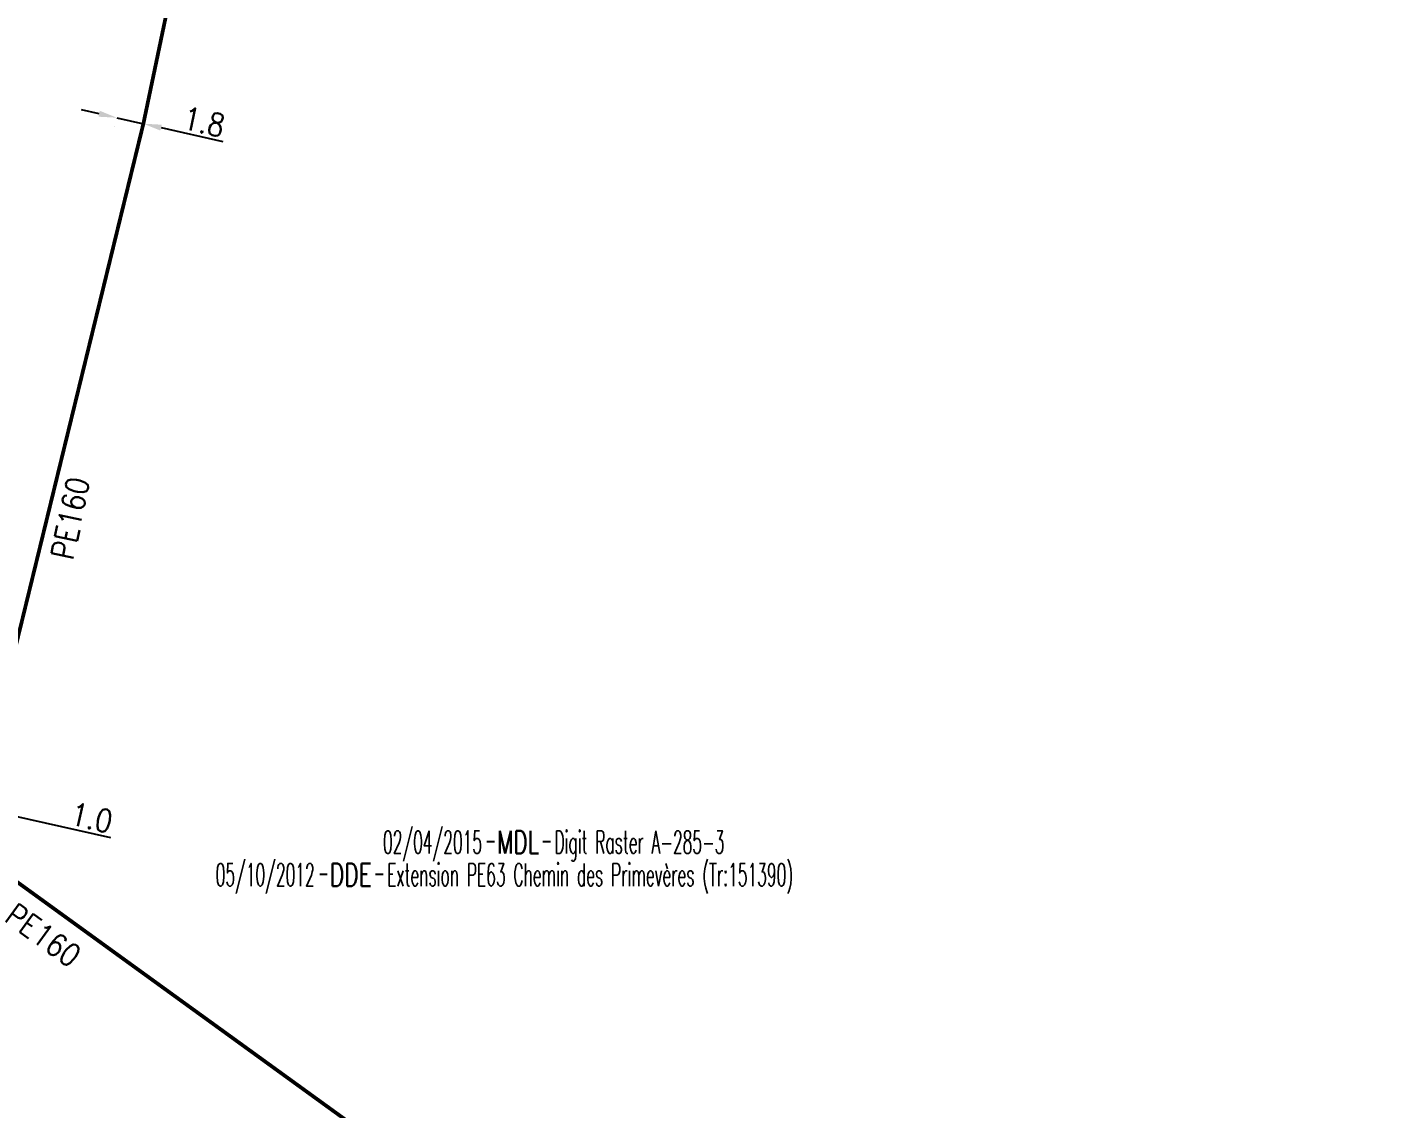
# Model space of a CAD drawing. Header units: millimetres. Extents: x 108000 to 109000, y 147000 to 148000.
# Drawn here: x 108510.8 to 108600.1, y 147496.8 to 147568.4 of the extents above; entities that cross this region are included whole.
import ezdxf
from ezdxf.enums import TextEntityAlignment as Align

# ---------------------------------------------------------------- set-up
doc = ezdxf.new("R2010")
doc.units = ezdxf.units.MM
doc.header["$PDMODE"] = 34
doc.layers.get('0').update_dxf_attribs({"linetype": 'CONTINUOUS'})
doc.layers.get('Defpoints').update_dxf_attribs({"linetype": 'CONTINUOUS'})
doc.layers.add('G_120', color=4, linetype='CONTINUOUS')
doc.styles.get("Standard").update_dxf_attribs({"font": 'romans.shx', "width": 0.85})
doc.linetypes.add('G_TYPB_PE', pattern='A,5,-0.3,["o",Standard,S=1.5,R=0,X=0,Y=-0.5],-1.65', length=6.95)
doc.dimstyles.get("Standard").update_dxf_attribs({"dimtxt": 1.5, "dimasz": 1.2, "dimexe": 0.625, "dimexo": 0.625, "dimgap": 0.25, "dimtad": 1, "dimdec": 1, "dimzin": 0, "dimdsep": 46, "dimtxsty": 'Standard', "dimcen": -0.5, "dimadec": 0, "dimazin": 0, "dimtfac": 1, "dimtdec": 1, "dimtmove": 0, "dimatfit": 3, "dimfxl": 0, "dimtolj": 1, "dimtzin": 0, "dimarcsym": 0})

# ---------------------------------------------------------------- blocks, each defined once
blk = doc.blocks.new('GIS_MODF')
at = {"color": 0, "linetype": 'Continuous', "flags": 128}
for points in [[(-2.176, -0.014), (-1.676, -0.014)], [(1.519, -0.014), (2.019, -0.014)]]:
    blk.add_lwpolyline(points, dxfattribs=at)
at = {"color": 0, "linetype": 'Continuous', "width": 0.5}
blk.add_attdef('DATE', text='', height=1.5, dxfattribs=at).set_placement((-2.502, -0.798), align=Align.RIGHT)
at = {"color": 0, "linetype": 'Continuous', "width": 1.771291}
blk.add_attdef('USER', text='', height=1.5, dxfattribs=at).set_placement((-1.507, -0.798), (1.276, -0.798), align=Align.FIT)
at = {"color": 0, "linetype": 'Continuous', "width": 0.5}
blk.add_attdef('DESC', (2.289, -0.798), '', height=1.5, dxfattribs=at)
blk = doc.blocks.new('*D291')
at = {"layer": 'Defpoints', "color": 0, "linetype": 'Continuous', "transparency": 16777216}
for p in [(108506.577, 147516.952), (108506.577, 147516.952), (108507.503, 147516.743)]:
    blk.add_point(p, dxfattribs=at)
at = {"layer": 'G_120', "color": 0, "linetype": 'Continuous', "lineweight": -2, "transparency": 16777216}
for p, q in [((108505.406, 147517.215), (108504.235, 147517.478)), ((108506.577, 147516.952), (108507.503, 147516.743)), ((108508.674, 147516.48), (108516.361, 147514.752))]:
    blk.add_line(p, q, dxfattribs=at)
at = {"layer": 'G_120', "color": 0, "linetype": 'Continuous', "transparency": 16777216}
for points in [[(108505.45, 147517.41), (108505.362, 147517.02), (108506.577, 147516.952)], [(108508.718, 147516.675), (108508.63, 147516.285), (108507.503, 147516.743)]]:
    blk.add_solid(points, dxfattribs=at)
at = {"layer": 'G_120', "color": 0, "linetype": 'Continuous', "transparency": 16777216, "insert": (108515.122, 147516.056), "char_height": 1.5, "attachment_point": 5, "rotation": 347.33123}
blk.add_mtext('\\A1;1.0', dxfattribs=at)
blk = doc.blocks.new('*D341')
at = {"layer": 'Defpoints', "color": 0, "linetype": 'Continuous', "transparency": 16777216}
for p in [(108516.79, 147562.388), (108516.79, 147562.388), (108518.546, 147561.993)]:
    blk.add_point(p, dxfattribs=at)
at = {"layer": 'G_120', "color": 0, "linetype": 'Continuous', "lineweight": -2, "transparency": 16777216}
for p, q in [((108515.619, 147562.65), (108514.448, 147562.913)), ((108516.653, 147561.778), (108516.653, 147561.778)), ((108516.79, 147562.388), (108518.546, 147561.993)), ((108519.717, 147561.731), (108523.805, 147560.813)), ((108518.409, 147561.384), (108518.409, 147561.384))]:
    blk.add_line(p, q, dxfattribs=at)
at = {"layer": 'G_120', "color": 0, "linetype": 'Continuous', "transparency": 16777216}
for points in [[(108515.663, 147562.846), (108515.575, 147562.455), (108516.79, 147562.388)], [(108519.761, 147561.926), (108519.673, 147561.536), (108518.546, 147561.993)]]:
    blk.add_solid(points, dxfattribs=at)
at = {"layer": 'G_120', "color": 0, "linetype": 'Continuous', "transparency": 16777216, "insert": (108522.565, 147562.116), "char_height": 1.5, "attachment_point": 5, "rotation": 347.34979}
blk.add_mtext('\\A1;1.8', dxfattribs=at)

msp = doc.modelspace()

# ---------------------------------------------------------------- linework, layer by layer
at = {"layer": 'G_120', "linetype": 'G_TYPB_PE', "const_width": 0.25}
msp.add_lwpolyline([(108527.527, 147604.871), (108518.546, 147561.993), (108518.546, 147561.993), (108518.546, 147561.993), (108518.546, 147561.993), (108507.679, 147517.498), (108507.503, 147516.743), (108506.886, 147514.196), (108599.953, 147446.811)], dxfattribs=at)

# ---------------------------------------------------------------- block references
at = {"layer": 'G_120'}
ref = msp.add_blockref('GIS_MODF', (108543.466, 147514.488), dxfattribs=at)
ref.add_attrib('DATE', '02/04/2015', dxfattribs={"layer": '0', "color": 0, "linetype": 'Continuous', "height": 1.5, "width": 0.5}).set_placement((108540.964, 147513.69), align=Align.RIGHT)
ref.add_attrib('USER', 'MDL', dxfattribs={"layer": '0', "color": 0, "linetype": 'Continuous', "height": 1.5, "width": 0.638826}).set_placement((108541.959, 147513.69), (108544.743, 147513.69), align=Align.FIT)
ref.add_attrib('DESC', 'Digit Raster A-285-3', (108545.755, 147513.69), dxfattribs={"layer": '0', "color": 0, "linetype": 'Continuous', "height": 1.5, "width": 0.5})
at = {"layer": 'G_120', "linetype": 'Continuous'}
ref = msp.add_blockref('GIS_MODF', (108532.391, 147512.335), dxfattribs=at)
ref.add_attrib('DATE', '05/10/2012', dxfattribs={"layer": '0', "color": 0, "linetype": 'Continuous', "height": 1.5, "width": 0.5}).set_placement((108529.889, 147511.537), align=Align.RIGHT)
ref.add_attrib('USER', 'DDE', dxfattribs={"layer": '0', "color": 0, "linetype": 'Continuous', "height": 1.5, "width": 0.660482}).set_placement((108530.884, 147511.537), (108533.667, 147511.537), align=Align.FIT)
ref.add_attrib('DESC', 'Extension PE63 Chemin des Primevères (Tr:151390)', (108534.68, 147511.537), dxfattribs={"layer": '0', "color": 0, "linetype": 'Continuous', "height": 1.5, "width": 0.5})

# ---------------------------------------------------------------- texts
at = {"layer": 'G_120', "linetype": 'Continuous', "width": 0.85}
for rotation, p in [(78.18574, (108513.884, 147533.052)), (324.09381, (108509.26, 147509.273))]:
    msp.add_text('PE160', height=1.5, rotation=rotation, dxfattribs=at).set_placement(p)

# ---------------------------------------------------------------- dimensions: what is measured, and where the dimension line sits
at = {"layer": 'G_120', "linetype": 'Continuous'}
for base, p1, p2, angle, picture, middle in [((108516.79, 147562.388), (108518.546, 147561.993), (108516.79, 147562.388), 347.34979, '*D341', (108522.346, 147561.141)), ((108506.5766, 147516.9517), (108507.5035, 147516.7434), (108506.5766, 147516.9517), 347.33123, '*D291', (108514.9026, 147515.0801))]:
    dim = msp.add_linear_dim(base=base, p1=p1, p2=p2, angle=angle, dimstyle='Standard', dxfattribs=at)
    dim.commit()
    dim.dimension.update_dxf_attribs({"geometry": picture, "text_midpoint": middle, "dimtype": 160})

doc.saveas('drawing.dxf')
